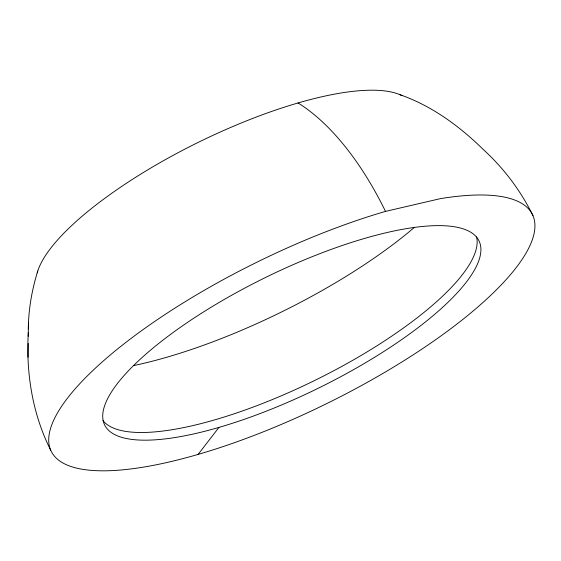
<?xml version="1.0" encoding="UTF-8"?>
<svg xmlns="http://www.w3.org/2000/svg" width="561" height="561" viewBox="0 0 561 561"><rect width="100%" height="100%" fill="white"/><g stroke="black" fill="none" stroke-linecap="round" stroke-linejoin="round"><path stroke-width="0.84" d="M50.7 450.167C32.363 413.899 25.89 372.679 28.331 332.336M28.359 328.921C28.436 309.258 31.97 289.7 37.79 270.956M28.05 357.28L28.239 343.437M28.218 336.249L28.408 322.947M198.131 454.403L218.951 427.405A208.566 61.324 -26.2 0 0 479.367 241.686A208.566 61.324 -26.2 0 0 177.15 329.602A208.566 61.324 -26.2 0 0 218.951 427.405M385.512 211.392L440.385 198.643A268.158 78.849 -26.2 0 1 403.45 361.011A268.158 78.849 -26.2 0 1 48.912 443.393A268.158 78.849 -26.2 0 1 385.512 211.392A236.146 115.91 73.8 0 0 298.059 102.965M400.091 94.753C432.04 105.903 459.683 126.323 483.638 149.843C503.981 168.461 520.818 190.852 532.95 215.627M37.222 272.863A208.566 61.324 -26.2 0 1 201.168 140.944A208.566 61.324 -26.2 0 1 401.9 95.594M476.562 236.931A208.566 61.324 -26.2 0 1 314.875 380.379A208.566 61.324 -26.2 0 1 102.972 420.575M414.411 227.366A238.362 70.09 -26.2 0 1 133.623 365.59"/></g></svg>
